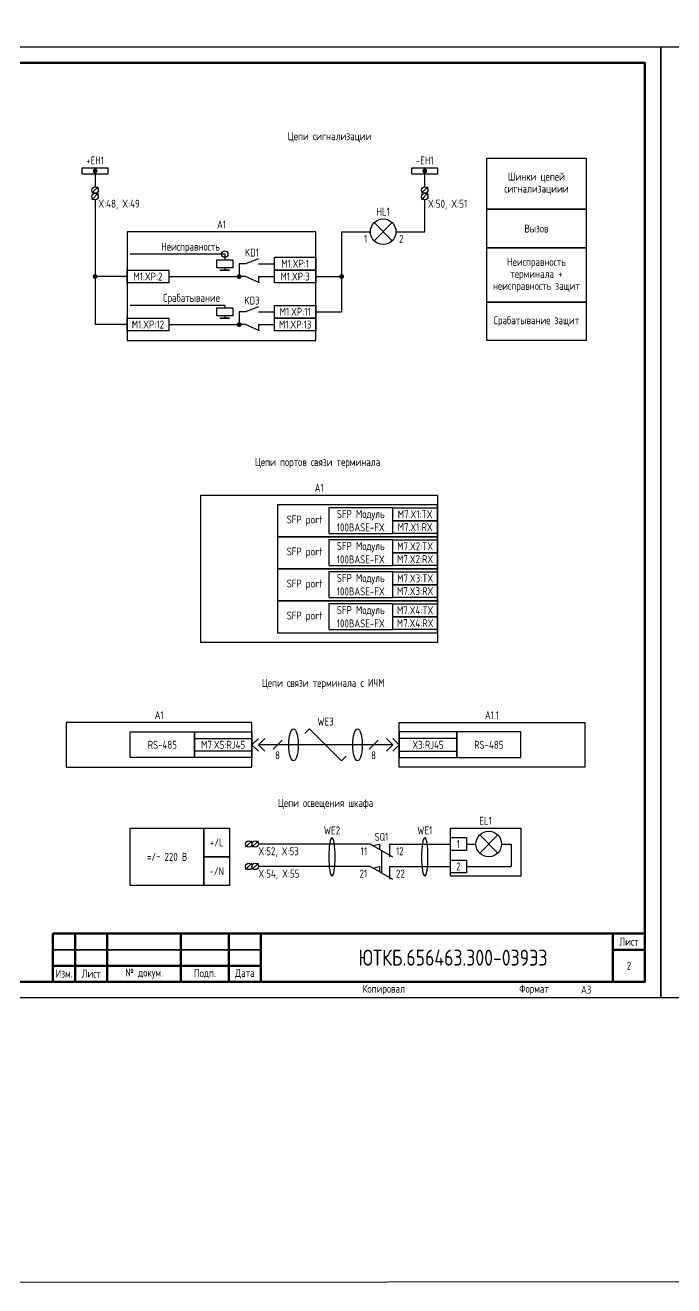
# Model space of a CAD drawing. Header units: millimetres. Extents: x -920 to 3495, y -90 to 589.
# Drawn here: x 641.3 to 844, y -90 to 303.8 of the extents above; entities that cross this region are included whole.
import ezdxf

# ---------------------------------------------------------------- set-up
doc = ezdxf.new("R2010")
doc.units = ezdxf.units.MM
doc.styles.add('Gost_type_A', font='GOST_0.TTF')

# ---------------------------------------------------------------- blocks, each defined once
blk = doc.blocks.new('Формат_А3')
blk.add_lwpolyline([(-420, 297), (0, 297), (0, 0), (-420, 0)], close=True)
at = {"lineweight": 50}
blk.add_lwpolyline([(-400, 292), (-5, 292), (-5, 5), (-400, 5)], close=True, dxfattribs=at)
blk = doc.blocks.new('Штамп малый нижний')
at = {"lineweight": 50}
for points in [[(-185, 15), (-178, 15), (-178, 5), (-185, 5)], [(-178, 15), (-168, 15), (-168, 5), (-178, 5)], [(-168, 15), (-145, 15), (-145, 5), (-168, 5)], [(-145, 15), (-130, 15), (-130, 5), (-145, 5)], [(-130, 15), (-120, 15), (-120, 5), (-130, 5)], [(-120, 15), (-10, 15), (-10, 0), (-120, 0)], [(-10, 15), (0, 15), (0, 10), (-10, 10)], [(-10, 10), (0, 10), (0, 0), (-10, 0)], [(-185, 5), (-178, 5), (-178, 0), (-185, 0)], [(-178, 5), (-168, 5), (-168, 0), (-178, 0)], [(-168, 5), (-145, 5), (-145, 0), (-168, 0)], [(-145, 5), (-130, 5), (-130, 0), (-145, 0)], [(-130, 5), (-120, 5), (-120, 0), (-130, 0)]]:
    blk.add_lwpolyline(points, close=True, dxfattribs=at)
for points in [[(-185, 15), (-178, 15), (-178, 10), (-185, 10)], [(-178, 15), (-168, 15), (-168, 10), (-178, 10)], [(-168, 15), (-145, 15), (-145, 10), (-168, 10)], [(-145, 15), (-130, 15), (-130, 10), (-145, 10)], [(-130, 15), (-120, 15), (-120, 10), (-130, 10)], [(-185, 10), (-178, 10), (-178, 5), (-185, 5)], [(-178, 10), (-168, 10), (-168, 5), (-178, 5)], [(-168, 10), (-145, 10), (-145, 5), (-168, 5)], [(-145, 10), (-130, 10), (-130, 5), (-145, 5)], [(-130, 10), (-120, 10), (-120, 5), (-130, 5)]]:
    blk.add_lwpolyline(points, close=True)
at = {"char_height": 2.5, "style": 'Gost_type_A'}
for s, insert, width, attachment_point in [('Лист', (-5, 12.5), 10, 5), ('№ докум.', (-156.5, 2.5), 23, 5), ('Подп.', (-137.5, 2.5), 15, 5), ('Дата', (-125, 2.5), 10, 5), ('Изм.', (-181.5, 2.5), 7, 5), ('Лист', (-173, 2.5), 10, 5), ('Копировал', (-75, -2.53), 13.1202, 6), ('Формат', (-30, -2.53), 13.1202, 6)]:
    blk.add_mtext(s, dxfattribs=dict(at, insert=insert, width=width, attachment_point=attachment_point))
blk = doc.blocks.new('POINT')
at = {"const_width": 0.75}
blk.add_lwpolyline([(-0.375, 0, 1), (0.375, 0, 1)], format="xyb", close=True, dxfattribs=at)
blk = doc.blocks.new('Шинка')
blk.add_lwpolyline([(-4, 1), (4, 1), (4, -1), (-4, -1)], close=True)
blk.add_blockref('POINT', (0, 0))

msp = doc.modelspace()

# ---------------------------------------------------------------- linework, layer by layer
for p, q in [((663.19, 258.28), (663.19, 253.28)), ((766.19, 253.28), (766.19, 258.28)), ((664.19, 253.28), (662.19, 251.28)), ((767.19, 253.28), (765.19, 251.28)), ((664.19, 251.28), (662.19, 249.28)), ((663.19, 249.28), (663.19, 210.28)), ((767.19, 251.28), (765.19, 249.28)), ((766.19, 251.27), (766.19, 251.28)), ((766.19, 251.27), (766.19, 251.28)), ((766.19, 239.28), (766.19, 249.28)), ((750.36, 242.11), (756.02, 236.45)), ((756.02, 242.11), (750.36, 236.45)), ((740.19, 239.28), (749.19, 239.28)), ((740.19, 239.28), (740.19, 214.28)), ((757.19, 239.28), (766.19, 239.28)), ((703.69, 232.28), (674.19, 232.28)), ((703.69, 232.28), (703.69, 230.53)), ((673.19, 225.28), (663.19, 225.28)), ((703.69, 228.03), (703.69, 227.28)), ((714.19, 225.28), (714.19, 223.28)), ((732.19, 225.28), (740.19, 225.28)), ((703.69, 216.28), (674.19, 216.28)), ((703.69, 216.28), (703.69, 215.53)), ((703.69, 213.03), (703.69, 212.28)), ((732.19, 214.28), (740.19, 214.28)), ((673.19, 210.28), (663.19, 210.28)), ((714.19, 210.28), (714.19, 208.28)), ((728.72, 82.53), (730.19, 84)), ((730.19, 84), (740.19, 74)), ((712.19, 79), (714.19, 81)), ((712.19, 79), (714.19, 81)), ((712.19, 79), (714.19, 77)), ((712.19, 79), (714.19, 77)), ((714.19, 79), (716.19, 81)), ((714.19, 79), (716.19, 81)), ((756.19, 79), (714.19, 79)), ((714.19, 79), (716.19, 77)), ((714.19, 79), (716.19, 77)), ((721.6, 80.41), (718.77, 77.59)), ((751.6, 80.41), (748.77, 77.59)), ((756.19, 79), (754.19, 81)), ((756.19, 79), (754.19, 81)), ((756.19, 79), (754.19, 77)), ((756.19, 79), (754.19, 77)), ((758.19, 79), (756.19, 81)), ((758.19, 79), (756.19, 81)), ((758.19, 79), (756.19, 77)), ((758.19, 79), (756.19, 77)), ((740.19, 74), (741.6, 75.41)), ((712.19, 49), (710.19, 47)), ((714.19, 49), (712.19, 47)), ((749.19, 48), (714.2, 48)), ((749.19, 48), (756.11, 44)), ((750.05, 47.5), (752.05, 48)), ((752.05, 48), (752.05, 46.34)), ((755.19, 48), (755.19, 44)), ((755.19, 48), (774.19, 48)), ((779.19, 48), (782.19, 48)), ((783.36, 50.83), (789.02, 45.17)), ((789.02, 50.83), (783.36, 45.17)), ((790.19, 48), (793.19, 48)), ((793.19, 48), (793.19, 41)), ((712.19, 42), (710.19, 40)), ((714.19, 42), (712.19, 40)), ((749.19, 41), (714.2, 41)), ((749.19, 41), (756.11, 37)), ((750.05, 40.5), (752.05, 41)), ((752.05, 41), (752.05, 39.34)), ((755.19, 41), (755.19, 37)), ((755.19, 41), (774.19, 41)), ((779.19, 41), (793.19, 41))]:
    msp.add_line(p, q)
at = {"ltscale": 1.08}
for p, q in [((710.19, 229.28), (708.19, 229.28)), ((708.19, 229.28), (708.19, 225.28)), ((714.19, 229.28), (719.19, 229.28)), ((686.19, 225.28), (708.19, 225.28)), ((710.19, 225.28), (708.19, 225.28)), ((714.19, 225.28), (719.19, 225.28)), ((710.19, 214.28), (708.19, 214.28)), ((708.19, 214.28), (708.19, 210.28)), ((714.19, 214.28), (719.19, 214.28)), ((686.19, 210.28), (708.19, 210.28)), ((710.19, 210.28), (708.19, 210.28)), ((714.19, 210.28), (719.19, 210.28))]:
    msp.add_line(p, q, dxfattribs=at)
at = {"ltscale": 4.32}
for p, q in [((714.19, 230.78), (710.19, 229.28)), ((714.58, 223.28), (710.19, 225.28)), ((714.19, 215.78), (710.19, 214.28)), ((714.58, 208.28), (710.19, 210.28))]:
    msp.add_line(p, q, dxfattribs=at)
at = {"ltscale": 0.5}
msp.add_line((752.65, 46), (752.65, 39), dxfattribs=at)
at = {"color": 94, "lineweight": 30}
msp.add_lwpolyline([(-920, 586), (3495, 589), (3495, -87), (-920, -90)], close=True, dxfattribs=at)
for points in [[(785.58, 262.28), (816.58, 262.28), (816.58, 246.28), (785.58, 246.28)], [(816.58, 234.28), (785.58, 234.28), (785.58, 246.28), (816.58, 246.28)], [(673.19, 205.28), (732.19, 205.28), (732.19, 239.28), (673.19, 239.28)], [(816.58, 217.28), (785.58, 217.28), (785.58, 234.28), (816.58, 234.28)], [(706.19, 230.53), (706.19, 228.03), (701.19, 228.03), (701.19, 230.53)], [(719.19, 231.28), (732.19, 231.28), (732.19, 227.28), (719.19, 227.28)], [(673.19, 227.28), (686.19, 227.28), (686.19, 223.28), (673.19, 223.28)], [(705.19, 227.28), (702.19, 227.28)], [(719.19, 227.28), (732.19, 227.28), (732.19, 223.28), (719.19, 223.28)], [(816.58, 205.28), (785.58, 205.28), (785.58, 217.28), (816.58, 217.28)], [(706.19, 215.53), (706.19, 213.03), (701.19, 213.03), (701.19, 215.53)], [(719.19, 216.28), (732.19, 216.28), (732.19, 212.28), (719.19, 212.28)], [(673.19, 212.28), (686.19, 212.28), (686.19, 208.28), (673.19, 208.28)], [(705.19, 212.28), (702.19, 212.28)], [(719.19, 212.28), (732.19, 212.28), (732.19, 208.28), (719.19, 208.28)], [(696.19, 157), (770.19, 157), (770.19, 111), (696.19, 111)], [(770.19, 154), (720.19, 154), (720.19, 144), (770.19, 144)], [(756.19, 153), (770.19, 153), (770.19, 149), (756.19, 149)], [(756.19, 149), (770.19, 149), (770.19, 145), (756.19, 145)], [(770.19, 144), (720.19, 144), (720.19, 134), (770.19, 134)], [(756.19, 143), (770.19, 143), (770.19, 139), (756.19, 139)], [(756.19, 139), (770.19, 139), (770.19, 135), (756.19, 135)], [(770.19, 134), (720.19, 134), (720.19, 124), (770.19, 124)], [(756.19, 133), (770.19, 133), (770.19, 129), (756.19, 129)], [(756.19, 129), (770.19, 129), (770.19, 125), (756.19, 125)], [(770.19, 124), (720.19, 124), (720.19, 114), (770.19, 114)], [(756.19, 123), (770.19, 123), (770.19, 119), (756.19, 119)], [(756.19, 119), (770.19, 119), (770.19, 115), (756.19, 115)], [(654.19, 72), (712.19, 72), (712.19, 86), (654.19, 86)], [(674.19, 83), (694.19, 83), (694.19, 75), (674.19, 75)], [(694.19, 83), (712.19, 83), (712.19, 75), (694.19, 75)], [(816.19, 72), (758.19, 72), (758.19, 86), (816.19, 86)], [(776.19, 83), (758.19, 83), (758.19, 75), (776.19, 75)], [(796.19, 83), (776.19, 83), (776.19, 75), (796.19, 75)], [(694.19, 81), (712.19, 81), (712.19, 77), (694.19, 77)], [(776.19, 81), (758.19, 81), (758.19, 77), (776.19, 77)], [(697.19, 35), (674.19, 35), (674.19, 53), (697.19, 53)], [(705.19, 44), (697.19, 44), (697.19, 53), (705.19, 53)], [(774.19, 53), (796.19, 53), (796.19, 38), (774.19, 38)], [(774.19, 50), (779.19, 50), (779.19, 46), (774.19, 46)], [(705.19, 35), (697.19, 35), (697.19, 44), (705.19, 44)], [(774.19, 43), (779.19, 43), (779.19, 39), (774.19, 39)]]:
    msp.add_lwpolyline(points, close=True)
at = {"linetype": 'Continuous', "lineweight": 25, "ltscale": 4}
for points in [[(736.19, 145), (756.19, 145), (756.19, 153), (736.19, 153)], [(736.19, 135), (756.19, 135), (756.19, 143), (736.19, 143)], [(736.19, 125), (756.19, 125), (756.19, 133), (736.19, 133)], [(736.19, 115), (756.19, 115), (756.19, 123), (736.19, 123)]]:
    msp.add_lwpolyline(points, close=True, dxfattribs=at)
for centre, radius in [((663.19, 252.28), 1), ((766.19, 252.28), 1), ((663.19, 250.28), 1), ((766.19, 250.28), 1), ((753.19, 239.28), 4), ((703.69, 232.28), 1), ((786.19, 48), 4), ((711.19, 48), 1), ((713.19, 48), 1), ((711.19, 41), 1), ((713.19, 41), 1)]:
    msp.add_circle(centre, radius)
for centre in [(725.19, 79), (745.19, 79)]:
    msp.add_ellipse(centre, major_axis=(0, -5), ratio=0.293778)
at = {"extrusion": (0, 0, -1)}
for centre in [(737.19, 44), (766.19, 44)]:
    msp.add_ellipse(centre, major_axis=(0, -6), ratio=0.166667, dxfattribs=at)

# ---------------------------------------------------------------- block references
at = {"color": 1}
for name, p in [('Формат_А3', (840, 0)), ('Формат_А3', (1260, 0)), ('Штамп малый нижний', (835, 5))]:
    msp.add_blockref(name, p, dxfattribs=at)
for name, p in [('Шинка', (663.19, 258.28)), ('Шинка', (766.19, 258.28)), ('POINT', (663.19, 225.28)), ('POINT', (708.19, 225.28)), ('POINT', (740.19, 225.28)), ('POINT', (708.19, 210.28))]:
    msp.add_blockref(name, p)

# ---------------------------------------------------------------- texts
at = {"char_height": 2.5, "style": 'Gost_type_A'}
for s, insert, width, attachment_point, line_spacing_factor in [('Цепи сигнализации', (736.44, 268.78), 197.5, 5, 0.9), ('Шинки цепей сигнализациии', (801.08, 254.28), 31, 5, 0.9), ('X:48, X:49', (664.19, 249.28), 16, 1, 0.9), ('X:50, X:51', (767.19, 249.28), 13.7877, 1, 0.9), ('A1', (702.69, 240.28), 59, 8, 0.9), ('Вызов', (801.08, 240.28), 31, 5, 0.9), ('Неисправность', (702.19, 234.28), 37, 6, 0.8), ('Неисправность терминала + неисправность защит', (801.08, 225.78), 31, 5, 0.9), ('Срабатывание защит', (801.08, 211.28), 31, 5, 0.9), ('Цепи портов связи терминала', (732.69, 167), 197, 5, 0.9), ('A1', (733.19, 158), 74.0002, 8, 0.9), ('Цепи связи терминала с ИЧМ', (734.44, 98), 197.5, 5, 0.9), ('A1', (683.19, 87), 58.0002, 8, 0.9), ('A1.1', (787.19, 87), 58.0002, 8, 0.9), ('Цепи освещения шкафа', (735.19, 60.5), 122, 5, 0.9), ('EL1', (785.18, 54), 21.9942, 8, 0.9), ('+/L', (701.19, 48.5), 8, 5, 0.9), ('=/~ 220 В', (685.69, 44), 23, 5, 0.9), ('X:52, X:53', (714.19, 47), 17.9949, 1, 0.9), ('-/N', (701.19, 39.5), 8, 5, 0.9), ('X:54, X:55', (714.19, 40), 17.9949, 1, 0.9)]:
    msp.add_mtext(s, dxfattribs=dict(at, insert=insert, width=width, attachment_point=attachment_point, line_spacing_factor=line_spacing_factor))
at = {"style": 'Gost_type_A'}
for s, insert, char_height, width, attachment_point in [('+EH1', (663.19, 260.28), 2.5, 10, 8), ('-EH1', (766.19, 260.28), 2.5, 10, 8), ('HL1', (753.19, 244.28), 2.5, 14, 8), ('1', (748.19, 238.28), 2.5, 6, 3), ('2', (758.19, 238.28), 2.5, 6, 1), ('KD1', (712.19, 232.78), 2.5, 8, 5), ('M1.XP:1', (725.69, 229.28), 2.5, 13, 5), ('M1.XP:2', (679.69, 225.28), 2.5, 13, 5), ('M1.XP:3', (725.69, 225.28), 2.5, 13, 5), ('KD3', (712.19, 217.78), 2.5, 8, 5), ('M1.XP:11', (725.69, 214.28), 2.5, 13, 5), ('M1.XP:12', (679.69, 210.28), 2.5, 13, 5), ('M1.XP:13', (725.69, 210.28), 2.5, 13, 5), ('SFP port', (734.19, 149), 2.5, 20, 6), ('SFP Mодуль 100BASE-FX', (746.19, 149), 2.5, 19.9998, 5), ('M7.X1:TX', (763.19, 151), 2.5, 14, 5), ('M7.X1:RX', (763.19, 147), 2.5, 14, 5), ('SFP Mодуль 100BASE-FX', (746.19, 139), 2.5, 19.9998, 5), ('M7.X2:TX', (763.19, 141), 2.5, 14, 5), ('SFP port', (734.19, 139), 2.5, 20, 6), ('M7.X2:RX', (763.19, 137), 2.5, 14, 5), ('SFP port', (734.19, 129), 2.5, 20, 6), ('SFP Mодуль 100BASE-FX', (746.19, 129), 2.5, 19.9998, 5), ('M7.X3:TX', (763.19, 131), 2.5, 14, 5), ('M7.X3:RX', (763.19, 127), 2.5, 14, 5), ('SFP Mодуль 100BASE-FX', (746.19, 119), 2.5, 19.9998, 5), ('M7.X4:TX', (763.19, 121), 2.5, 14, 5), ('SFP port', (734.19, 119), 2.5, 20, 6), ('M7.X4:RX', (763.19, 117), 2.5, 14, 5), ('WE3', (735.19, 85), 2.5, 20, 8), ('RS-485', (684.19, 79), 2.5, 19.9998, 5), ('M7.X5:RJ45', (703.19, 79), 2.5, 18.0002, 5), ('X3:RJ45', (767.19, 79), 2.5, 18.0002, 5), ('RS-485', (786.19, 79), 2.5, 19.9998, 5), ('8', (720.19, 77), 2.5, 20, 2), ('8', (750.19, 77), 2.5, 20, 2), ('WE2', (737.19, 51), 2.5, 10, 8), ('SQ1', (752.65, 49), 2.5, 10, 8), ('WE1', (766.19, 51), 2.5, 10, 8), ('1', (776.69, 48), 2.5, 5, 5), ('11', (748.19, 47), 2.5, 6, 3), ('12', (757.19, 47), 2.5, 6, 1), ('21', (748.19, 40), 2.5, 6, 3), ('22', (757.19, 40), 2.5, 6, 1), ('2', (776.69, 41), 2.5, 5, 5), ('ЮТКБ.656463.300-039Э3', (775, 12.5), 5, 120, 5), ('2', (830, 10), 2.5, 10, 5), ('A3', (815, 2.5), 2.5, 20, 4)]:
    msp.add_mtext(s, dxfattribs=dict(at, insert=insert, char_height=char_height, width=width, attachment_point=attachment_point))
at = {"color": 6, "insert": (702.19, 218.28), "char_height": 2.5, "width": 37, "attachment_point": 6, "line_spacing_factor": 0.8, "style": 'Gost_type_A'}
msp.add_mtext('Срабатывание', dxfattribs=at)

doc.saveas('drawing.dxf')
